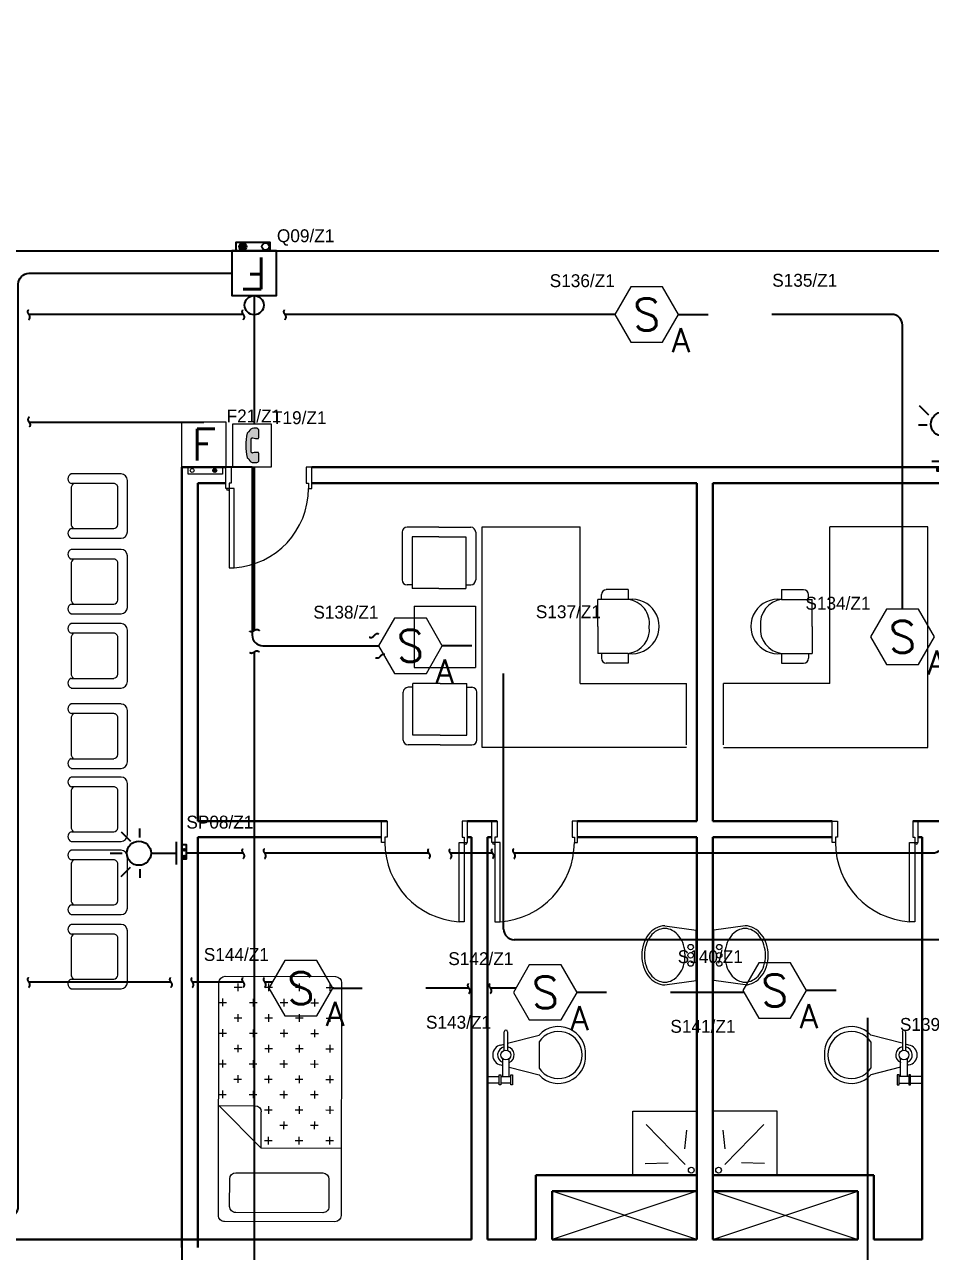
# Model space of a CAD drawing. Extents: x -59 to 582, y -1177 to 100.
# Drawn here: x 245.47 to 253.91, y -647.49 to -636.05 of the extents above; entities that cross this region are included whole.
import ezdxf
from ezdxf.enums import TextEntityAlignment as Align

# ---------------------------------------------------------------- set-up
doc = ezdxf.new("R2010")
doc.units = 0
doc.header["$LTSCALE"] = 0.15
doc.linetypes.add('HIDDEN', pattern=[0.375, 0.25, -0.125])
doc.layers.get('0').update_dxf_attribs({"color": 252})
for name, color, linetype in [('0 ARCH', 252, 'Continuous'), ('0 fire alarm', 252, 'Continuous'), ('0 sockets', 252, 'Continuous'), ('AUTOINCR', 7, 'Continuous'), ('bound', 252, 'Continuous'), ('FIRE_LOOP', 7, 'Continuous'), ('WIRING', 4, 'Continuous')]:
    doc.layers.add(name, color=color, linetype=linetype)
for name, color, linetype, lineweight in [('anal', 252, 'Continuous', 20), ('DOOR', 252, 'Continuous', 20), ('FIXT', 252, 'Continuous', 9), ('FUR', 252, 'Continuous', 9), ('sofa', 252, 'Continuous', 9), ('T-FIRE-B', 4, 'Continuous', 0), ('T-TEXT', 2, 'Continuous', 0), ('wall', 252, 'Continuous', 30), ('WC', 252, 'Continuous', 9)]:
    doc.layers.add(name, color=color, linetype=linetype, lineweight=lineweight)
doc.styles.add('ROMAND', font='ROMAND.SHX')
doc.styles.add('ROMANS', font='ROMANS.shx', dxfattribs={"width": 0.8})
doc.styles.add('TEXT-NFP', font='simplex.shx')
pattern_1 = [(0, (0, 0), (0, 6.985), [5.08, -1.905]), (90, (0, 0), (-6.985, 4e-16), [5.08, -1.905])]

# ---------------------------------------------------------------- blocks, each defined once
blk = doc.blocks.new('WQ')
h = blk.add_hatch(color=6)
h.dxf.hatch_style = 1
h.paths.add_polyline_path([(-126.091, 5), (-126.091, -169.521), (126.091, -169.521), (126.091, 5)])
h.paths.add_polyline_path([(121.091, 0), (121.091, -164.521), (-121.091, -164.521), (-121.091, 0)], flags=16)
at = {"layer": '0 sockets', "color": 3, "style": 'ROMAND'}
blk.add_attdef('ACCESS_CONTROL', (-48.663, 7.622), '', height=7.973, dxfattribs=at)
blk = doc.blocks.new('A$C48FC3568')
at = {"layer": 'FUR'}
h = blk.add_hatch(dxfattribs=at)
h.set_pattern_fill('CROSS', color=256, scale=0.5, style=0)
h.set_pattern_definition([(0, (-34.60875, 58.23435), (0.125, -0.125), [0.0625, -0.1875]), (270, (-34.5775, 58.2656), (-0.125, -0.125), [0.0625, -0.1875])])
h.paths.add_polyline_path([(1.055, 0.703), (1.055, 1), (0.05, 1, 0.414214), (0, 0.95), (0, 0.05, 0.414214), (0.05, 0), (1.402, 0), (1.402, 0.653), (1.105, 0.653, -0.414214)])
for p, q in [((0, 0.95), (0, 0.05)), ((1.95, 1), (0.05, 1)), ((1.402, 0.653), (1.055, 1)), ((1.055, 1), (1.055, 0.703)), ((1.877, 0.909), (1.652, 0.909)), ((2, 0.05), (2, 0.95)), ((1.602, 0.859), (1.602, 0.15)), ((1.927, 0.15), (1.927, 0.859)), ((1.402, 0.653), (1.105, 0.653)), ((1.402, 0), (1.402, 0.653)), ((1.652, 0.1), (1.877, 0.1)), ((0.05, 0), (1.95, 0))]:
    blk.add_line(p, q, dxfattribs=at)
for centre, start, end in [((0.05, 0.95), 90, 180), ((1.652, 0.859), 90, 180), ((1.877, 0.859), 360, 90), ((1.95, 0.95), 360, 90), ((1.105, 0.703), 180, 270), ((1.652, 0.15), 180, 270), ((1.877, 0.15), 270, 0), ((0.05, 0.05), 180, 270), ((1.95, 0.05), 270, 360)]:
    blk.add_arc(centre, 0.05, start, end, dxfattribs=at)
blk = doc.blocks.new('ARCH')
at = {"layer": 'anal'}
for p, q in [((70.125, 368.325), (68.775, 367.875)), ((70.125, 367.875), (68.775, 368.325)), ((70.125, 368.325), (68.775, 367.875)), ((70.125, 367.875), (68.775, 368.325)), ((70.275, 367.875), (71.625, 368.325)), ((70.275, 368.325), (71.625, 367.875)), ((70.275, 367.875), (71.625, 368.325)), ((70.275, 368.325), (71.625, 367.875))]:
    blk.add_line(p, q, dxfattribs=at)
at = {"layer": 'bound', "color": 2}
blk.add_lwpolyline([(91.902, 377.348), (94.426, 377.348), (94.426, 312.722), (-14.994, 312.722), (-14.994, 377.09), (94.639, 377.09)], dxfattribs=at)
at = {"layer": 'DOOR'}
for points in [[(65.765, 374.875), (65.735, 374.875), (65.735, 375.075), (65.785, 375.075), (65.785, 374.925), (65.765, 374.925)], [(66.505, 374.875), (66.535, 374.875), (66.535, 375.075), (66.485, 375.075), (66.485, 374.925), (66.505, 374.925)], [(65.765, 374.875), (65.765, 374.135), (65.813, 374.135), (65.813, 374.875)], [(67.217, 371.575), (67.187, 371.575), (67.187, 371.775), (67.237, 371.775), (67.237, 371.625), (67.217, 371.625)], [(67.957, 371.575), (67.987, 371.575), (67.987, 371.775), (67.937, 371.775), (67.937, 371.625), (67.957, 371.625)], [(68.243, 371.575), (68.213, 371.575), (68.213, 371.775), (68.263, 371.775), (68.263, 371.625), (68.243, 371.625)], [(68.983, 371.575), (69.013, 371.575), (69.013, 371.775), (68.963, 371.775), (68.963, 371.625), (68.983, 371.625)], [(71.417, 371.575), (71.387, 371.575), (71.387, 371.775), (71.437, 371.775), (71.437, 371.625), (71.417, 371.625)], [(72.157, 371.575), (72.187, 371.575), (72.187, 371.775), (72.137, 371.775), (72.137, 371.625), (72.157, 371.625)], [(67.957, 371.575), (67.957, 370.835), (67.908, 370.835), (67.908, 371.575)], [(68.243, 371.575), (68.243, 370.835), (68.292, 370.835), (68.292, 371.575)], [(72.157, 371.575), (72.157, 370.835), (72.108, 370.835), (72.108, 371.575)]]:
    blk.add_lwpolyline(points, close=True, dxfattribs=at)
for centre in [(65.755, 374.865), (67.967, 371.565), (68.233, 371.565), (72.167, 371.565)]:
    blk.add_circle(centre, 0.01, dxfattribs=at)
for centre, start, end in [((65.765, 374.875), 273.7231, 0), ((67.957, 371.575), 180, 266.2769), ((68.243, 371.575), 273.7231, 0), ((72.157, 371.575), 180, 266.2769)]:
    blk.add_arc(centre, 0.74, start, end, dxfattribs=at)
at = {"layer": 'FIXT'}
for p, q in [((69.826, 370.798), (70.117, 370.757)), ((70.117, 370.289), (70.117, 370.757)), ((70.574, 370.798), (70.283, 370.757)), ((70.283, 370.289), (70.283, 370.757)), ((69.826, 370.248), (70.117, 370.289)), ((70.574, 370.248), (70.283, 370.289))]:
    blk.add_line(p, q, dxfattribs=at)
for centre in [(70.067, 370.6), (70.333, 370.6), (70.067, 370.523), (70.067, 370.446), (70.333, 370.523), (70.333, 370.446)]:
    blk.add_circle(centre, 0.025, dxfattribs=at)
for centre, radius, start, end in [((69.896, 370.544), 0.282, 142.7902, 162.5408), ((69.896, 370.544), 0.257, 142.7902, 162.5408), ((69.853, 370.577), 0.228, 118.613, 142.7902), ((69.853, 370.577), 0.203, 118.613, 142.7902), ((69.826, 370.627), 0.171, 90, 118.613), ((69.826, 370.627), 0.146, 90, 118.613), ((69.826, 370.627), 0.146, 61.387, 90), ((69.798, 370.577), 0.203, 37.2098, 61.387), ((69.755, 370.544), 0.257, 17.4592, 37.2098), ((70.645, 370.544), 0.257, 142.7902, 162.5408), ((70.602, 370.577), 0.203, 118.613, 142.7902), ((70.574, 370.627), 0.146, 90, 118.613), ((70.574, 370.627), 0.171, 61.387, 90), ((70.574, 370.627), 0.146, 61.387, 90), ((70.547, 370.577), 0.203, 37.2098, 61.387), ((70.547, 370.577), 0.228, 37.2098, 61.387), ((70.504, 370.544), 0.257, 17.4592, 37.2098), ((70.504, 370.544), 0.282, 17.4592, 37.2098), ((69.964, 370.523), 0.353, 162.5408, 180), ((69.964, 370.523), 0.328, 162.5408, 180), ((69.687, 370.523), 0.328, 360, 17.4592), ((70.713, 370.523), 0.328, 162.5408, 180), ((70.436, 370.523), 0.328, 0, 17.4592), ((70.436, 370.523), 0.353, 360, 17.4592), ((69.964, 370.523), 0.353, 180, 197.4592), ((69.964, 370.523), 0.328, 180, 197.4592), ((69.687, 370.523), 0.328, 342.5408, 0), ((70.713, 370.523), 0.328, 180, 197.4592), ((70.436, 370.523), 0.328, 342.5408, 360), ((70.436, 370.523), 0.353, 342.5408, 0), ((69.896, 370.502), 0.282, 197.4592, 217.2098), ((69.896, 370.502), 0.257, 197.4592, 217.2098), ((69.755, 370.502), 0.257, 322.7902, 342.5408), ((70.645, 370.502), 0.257, 197.4592, 217.2098), ((70.504, 370.502), 0.257, 322.7902, 342.5408), ((70.504, 370.502), 0.282, 322.7902, 342.5408), ((69.853, 370.469), 0.228, 217.2098, 241.387), ((69.853, 370.469), 0.203, 217.2098, 241.387), ((69.826, 370.419), 0.171, 241.387, 270), ((69.826, 370.419), 0.146, 241.387, 270), ((69.826, 370.419), 0.146, 270, 298.613), ((69.798, 370.469), 0.203, 298.613, 322.7902), ((70.602, 370.469), 0.203, 217.2098, 241.387), ((70.574, 370.419), 0.146, 241.387, 270), ((70.574, 370.419), 0.146, 270, 298.613), ((70.574, 370.419), 0.171, 270, 298.613), ((70.547, 370.469), 0.203, 298.613, 322.7902), ((70.547, 370.469), 0.228, 298.613, 322.7902)]:
    blk.add_arc(centre, radius, start, end, dxfattribs=at)
at = {"layer": 'FUR'}
for p, q in [((64.758, 375.011), (64.293, 375.011)), ((64.818, 374.471), (64.818, 374.951)), ((64.293, 374.876), (64.293, 374.546)), ((64.69, 374.921), (64.295, 374.921)), ((64.728, 374.539), (64.728, 374.884)), ((64.295, 374.501), (64.69, 374.501)), ((67.378, 374.468), (67.378, 374.023)), ((67.721, 374.514), (67.424, 374.514)), ((67.721, 374.514), (68.018, 374.514)), ((68.064, 374.468), (68.064, 374.023)), ((68.123, 372.461), (68.123, 374.518)), ((68.123, 374.518), (69.037, 374.518)), ((69.037, 373.056), (69.037, 374.518)), ((71.363, 373.056), (71.363, 374.518)), ((72.277, 374.518), (71.363, 374.518)), ((72.277, 372.461), (72.277, 374.518)), ((64.293, 374.411), (64.758, 374.411)), ((67.47, 374.423), (67.47, 373.943)), ((67.721, 374.423), (67.47, 374.423)), ((67.721, 374.423), (67.973, 374.423)), ((67.973, 374.423), (67.973, 373.943)), ((64.758, 374.307), (64.293, 374.307)), ((64.818, 373.767), (64.818, 374.247)), ((64.293, 374.172), (64.293, 373.842)), ((64.69, 374.217), (64.295, 374.217)), ((64.728, 373.835), (64.728, 374.18)), ((67.47, 373.977), (67.424, 373.977)), ((67.721, 373.943), (67.47, 373.943)), ((67.721, 373.943), (67.973, 373.943)), ((67.973, 373.977), (68.018, 373.977)), ((69.486, 373.932), (69.281, 373.932)), ((69.486, 373.932), (69.486, 373.841)), ((70.914, 373.932), (70.914, 373.841)), ((70.914, 373.932), (71.119, 373.932)), ((64.295, 373.797), (64.69, 373.797)), ((69.486, 373.841), (69.201, 373.841)), ((69.201, 373.589), (69.201, 373.841)), ((69.236, 373.841), (69.236, 373.886)), ((70.914, 373.841), (71.199, 373.841)), ((71.164, 373.841), (71.164, 373.886)), ((71.199, 373.589), (71.199, 373.841)), ((64.293, 373.707), (64.758, 373.707)), ((67.49, 373.777), (67.49, 373.206)), ((67.49, 373.777), (68.062, 373.777)), ((68.062, 373.777), (68.062, 373.206)), ((64.758, 373.615), (64.293, 373.615)), ((64.818, 373.075), (64.818, 373.555)), ((69.201, 373.589), (69.201, 373.338)), ((71.199, 373.589), (71.199, 373.338)), ((64.293, 373.48), (64.293, 373.15)), ((64.69, 373.525), (64.295, 373.525)), ((64.728, 373.143), (64.728, 373.488)), ((69.486, 373.338), (69.201, 373.338)), ((69.236, 373.338), (69.236, 373.292)), ((69.486, 373.338), (69.486, 373.246)), ((70.914, 373.338), (71.199, 373.338)), ((70.914, 373.338), (70.914, 373.246)), ((71.164, 373.338), (71.164, 373.292)), ((67.49, 373.206), (68.062, 373.206)), ((69.486, 373.246), (69.281, 373.246)), ((70.914, 373.246), (71.119, 373.246)), ((64.295, 373.105), (64.69, 373.105)), ((64.293, 373.015), (64.758, 373.015)), ((67.479, 373.022), (67.434, 373.022)), ((67.731, 373.056), (67.479, 373.056)), ((67.479, 372.576), (67.479, 373.056)), ((67.731, 373.056), (67.982, 373.056)), ((67.982, 372.576), (67.982, 373.056)), ((67.982, 373.022), (68.028, 373.022)), ((69.037, 373.056), (70.027, 373.056)), ((70.027, 372.485), (70.027, 373.056)), ((71.363, 373.056), (70.373, 373.056)), ((70.373, 372.485), (70.373, 373.056)), ((64.758, 372.866), (64.293, 372.866)), ((67.388, 372.53), (67.388, 372.976)), ((68.074, 372.53), (68.074, 372.976)), ((64.69, 372.776), (64.295, 372.776)), ((64.818, 372.326), (64.818, 372.806)), ((64.293, 372.731), (64.293, 372.401)), ((64.728, 372.394), (64.728, 372.739)), ((67.731, 372.576), (67.479, 372.576)), ((67.731, 372.576), (67.982, 372.576)), ((67.731, 372.485), (67.434, 372.485)), ((67.731, 372.485), (68.028, 372.485)), ((70.027, 372.461), (68.123, 372.461)), ((70.373, 372.461), (72.277, 372.461)), ((64.295, 372.356), (64.69, 372.356)), ((64.293, 372.266), (64.758, 372.266)), ((64.758, 372.185), (64.293, 372.185)), ((64.69, 372.095), (64.295, 372.095)), ((64.818, 371.645), (64.818, 372.125)), ((64.293, 372.05), (64.293, 371.72)), ((64.728, 371.712), (64.728, 372.057)), ((64.295, 371.675), (64.69, 371.675)), ((64.293, 371.585), (64.758, 371.585)), ((64.758, 371.503), (64.293, 371.503)), ((64.69, 371.413), (64.295, 371.413)), ((64.818, 370.963), (64.818, 371.443)), ((64.293, 371.368), (64.293, 371.038)), ((64.728, 371.03), (64.728, 371.375)), ((64.295, 370.993), (64.69, 370.993)), ((64.293, 370.903), (64.758, 370.903)), ((64.758, 370.811), (64.293, 370.811)), ((64.69, 370.721), (64.295, 370.721)), ((64.818, 370.271), (64.818, 370.751)), ((64.293, 370.676), (64.293, 370.346)), ((64.728, 370.339), (64.728, 370.684)), ((64.295, 370.301), (64.69, 370.301)), ((64.293, 370.211), (64.758, 370.211))]:
    blk.add_line(p, q, dxfattribs=at)
for centre, radius, start, end in [((67.424, 374.468), 0.0457, 90, 180), ((68.018, 374.468), 0.0457, 0, 90), ((67.424, 374.023), 0.0457, 180, 270), ((68.018, 374.023), 0.0457, 270, 0), ((69.281, 373.886), 0.0457, 90, 180), ((71.119, 373.886), 0.0457, 360, 90), ((69.519, 373.589), 0.254, 262.4334, 97.5666), ((69.458, 373.617), 0.225, 352.8823, 82.8823), ((70.881, 373.589), 0.254, 82.4334, 277.5666), ((70.942, 373.617), 0.225, 97.1177, 187.1177), ((69.458, 373.561), 0.225, 277.1177, 7.1177), ((70.942, 373.561), 0.225, 172.8823, 262.8823), ((69.281, 373.292), 0.0457, 180, 270), ((71.119, 373.292), 0.0457, 270, 360), ((67.434, 372.976), 0.0457, 90, 180), ((68.028, 372.976), 0.0457, 360, 90), ((67.434, 372.53), 0.0457, 180, 270), ((68.028, 372.53), 0.0457, 270, 360)]:
    blk.add_arc(centre, radius, start, end, dxfattribs=at)
for centre, major_axis, start_param, end_param in [((64.31, 374.966), (-0.0339, 0.0339), 5.87299, 8.310278), ((64.758, 374.951), (-0.0424, 0.0424), 3.926991, 5.497787), ((64.353, 374.876), (-0.0424, 0.0424), 6.220521, 7.068583), ((64.69, 374.884), (-0.0265, -0.0265), 2.356194, 3.926991), ((64.31, 374.456), (-0.0339, -0.0339), 4.256093, 6.69338), ((64.353, 374.546), (-0.0424, -0.0424), -0.785398, 0.062664), ((64.69, 374.539), (-0.0265, -0.0265), 0.785398, 2.356194), ((64.758, 374.471), (-0.0424, -0.0424), 0.785398, 2.356194), ((64.31, 374.263), (-0.0339, 0.0339), 5.87299, 8.310278), ((64.758, 374.247), (-0.0424, 0.0424), 3.926991, 5.497787), ((64.353, 374.172), (-0.0424, 0.0424), 6.220521, 7.068583), ((64.69, 374.18), (-0.0265, -0.0265), 2.356194, 3.926991), ((64.31, 373.752), (-0.0339, -0.0339), 4.256093, 6.69338), ((64.353, 373.842), (-0.0424, -0.0424), -0.785398, 0.062664), ((64.69, 373.835), (-0.0265, -0.0265), 0.785398, 2.356194), ((64.758, 373.767), (-0.0424, -0.0424), 0.785398, 2.356194), ((64.31, 373.571), (-0.0339, 0.0339), 5.87299, 8.310278), ((64.758, 373.555), (-0.0424, 0.0424), 3.926991, 5.497787), ((64.353, 373.48), (-0.0424, 0.0424), 6.220521, 7.068583), ((64.69, 373.488), (-0.0265, -0.0265), 2.356194, 3.926991), ((64.31, 373.06), (-0.0339, -0.0339), 4.256093, 6.69338), ((64.353, 373.15), (-0.0424, -0.0424), -0.785398, 0.062664), ((64.69, 373.143), (-0.0265, -0.0265), 0.785398, 2.356194), ((64.758, 373.075), (-0.0424, -0.0424), 0.785398, 2.356194), ((64.31, 372.822), (-0.0339, 0.0339), 5.87299, 8.310278), ((64.758, 372.806), (-0.0424, 0.0424), 3.926991, 5.497787), ((64.353, 372.731), (-0.0424, 0.0424), 6.220521, 7.068583), ((64.69, 372.739), (-0.0265, -0.0265), 2.356194, 3.926991), ((64.31, 372.311), (-0.0339, -0.0339), 4.256093, 6.69338), ((64.353, 372.401), (-0.0424, -0.0424), -0.785398, 0.062664), ((64.69, 372.394), (-0.0265, -0.0265), 0.785398, 2.356194), ((64.758, 372.326), (-0.0424, -0.0424), 0.785398, 2.356194), ((64.31, 372.14), (-0.0339, 0.0339), 5.87299, 8.310278), ((64.758, 372.125), (-0.0424, 0.0424), 3.926991, 5.497787), ((64.353, 372.05), (-0.0424, 0.0424), 6.220521, 7.068583), ((64.69, 372.057), (-0.0265, -0.0265), 2.356194, 3.926991), ((64.353, 371.72), (-0.0424, -0.0424), -0.785398, 0.062664), ((64.31, 371.629), (-0.0339, -0.0339), 4.256093, 6.69338), ((64.69, 371.712), (-0.0265, -0.0265), 0.785398, 2.356194), ((64.758, 371.645), (-0.0424, -0.0424), 0.785398, 2.356194), ((64.31, 371.458), (-0.0339, 0.0339), 5.87299, 8.310278), ((64.758, 371.443), (-0.0424, 0.0424), 3.926991, 5.497787), ((64.353, 371.368), (-0.0424, 0.0424), 6.220521, 7.068583), ((64.69, 371.375), (-0.0265, -0.0265), 2.356194, 3.926991), ((64.353, 371.038), (-0.0424, -0.0424), -0.785398, 0.062664), ((64.31, 370.948), (-0.0339, -0.0339), 4.256093, 6.69338), ((64.69, 371.03), (-0.0265, -0.0265), 0.785398, 2.356194), ((64.758, 370.963), (-0.0424, -0.0424), 0.785398, 2.356194), ((64.31, 370.766), (-0.0339, 0.0339), 5.87299, 8.310278), ((64.758, 370.751), (-0.0424, 0.0424), 3.926991, 5.497787), ((64.353, 370.676), (-0.0424, 0.0424), 6.220521, 7.068583), ((64.69, 370.684), (-0.0265, -0.0265), 2.356194, 3.926991), ((64.31, 370.256), (-0.0339, -0.0339), 4.256093, 6.69338), ((64.353, 370.346), (-0.0424, -0.0424), -0.785398, 0.062664), ((64.69, 370.339), (-0.0265, -0.0265), 0.785398, 2.356194), ((64.758, 370.271), (-0.0424, -0.0424), 0.785398, 2.356194)]:
    blk.add_ellipse(centre, major_axis=major_axis, ratio=1, start_param=start_param, end_param=end_param, dxfattribs=at)
at = {"layer": 'sofa'}
for p, q in [((69.528, 369.069), (70.127, 369.069)), ((69.528, 368.469), (69.528, 369.069)), ((70.872, 369.069), (70.273, 369.069)), ((70.872, 368.469), (70.872, 369.069)), ((70.016, 368.574), (69.651, 368.946)), ((70.012, 368.72), (70.031, 368.892)), ((70.388, 368.72), (70.369, 368.892)), ((70.384, 368.574), (70.749, 368.946)), ((69.644, 368.582), (69.858, 368.589)), ((70.756, 368.582), (70.542, 368.589))]:
    blk.add_line(p, q, dxfattribs=at)
for centre in [(70.073, 368.52), (70.327, 368.52)]:
    blk.add_circle(centre, 0.0268, dxfattribs=at)
at = {"layer": 'wall'}
for p, q in [((65.325, 375.075), (65.735, 375.075)), ((65.325, 367.8), (65.325, 375.075)), ((66.535, 375.075), (70.275, 375.075)), ((73.915, 375.075), (70.125, 375.075)), ((65.475, 374.925), (65.735, 374.925)), ((65.475, 371.775), (65.475, 374.925)), ((66.535, 374.925), (70.125, 374.925)), ((70.125, 374.925), (70.125, 371.775)), ((70.125, 374.925), (70.125, 371.775)), ((70.275, 374.925), (70.275, 371.775)), ((70.275, 374.925), (70.275, 371.775)), ((73.865, 374.925), (70.275, 374.925)), ((67.237, 371.775), (65.475, 371.775)), ((68.263, 371.775), (67.987, 371.775)), ((70.125, 371.775), (69.013, 371.775)), ((70.275, 371.775), (71.387, 371.775)), ((72.137, 371.775), (72.413, 371.775)), ((67.187, 371.625), (65.475, 371.625)), ((65.475, 367.8), (65.475, 371.625)), ((68.025, 371.625), (67.987, 371.625)), ((68.025, 371.625), (68.025, 367.875)), ((68.213, 371.625), (68.175, 371.625)), ((68.175, 371.625), (68.175, 367.875)), ((70.125, 371.625), (69.013, 371.625)), ((69.583, 371.625), (69.563, 371.625)), ((70.125, 371.625), (70.125, 368.475)), ((70.125, 371.625), (70.125, 367.875)), ((70.275, 371.625), (70.275, 368.475)), ((70.275, 371.625), (71.387, 371.625)), ((70.275, 371.625), (70.275, 367.875)), ((70.817, 371.625), (70.837, 371.625)), ((72.187, 371.625), (72.225, 371.625)), ((72.225, 371.625), (72.225, 367.875)), ((70.125, 368.475), (68.625, 368.475)), ((68.625, 368.475), (68.625, 367.875)), ((70.275, 368.475), (71.775, 368.475)), ((71.775, 368.475), (71.775, 367.875)), ((70.125, 368.325), (68.775, 368.325)), ((68.775, 368.325), (68.775, 367.875)), ((70.125, 368.325), (70.125, 367.875)), ((70.275, 368.325), (71.625, 368.325)), ((71.625, 368.325), (71.625, 367.875)), ((55.725, 367.875), (65.4, 367.875)), ((65.25, 367.875), (68.025, 367.875)), ((68.175, 367.875), (68.625, 367.875)), ((68.775, 367.875), (70.125, 367.875)), ((70.275, 367.875), (71.625, 367.875)), ((71.775, 367.875), (72.225, 367.875))]:
    blk.add_line(p, q, dxfattribs=at)
at = {"layer": 'WC'}
for p, q in [((68.329, 369.637), (68.329, 369.81)), ((68.36, 369.81), (68.36, 369.637)), ((68.361, 369.703), (68.654, 369.779)), ((72.039, 369.703), (71.746, 369.779)), ((72.04, 369.81), (72.04, 369.637)), ((72.071, 369.637), (72.071, 369.81)), ((68.299, 369.686), (68.33, 369.695)), ((68.654, 369.717), (68.654, 369.47)), ((71.746, 369.717), (71.746, 369.47)), ((72.101, 369.686), (72.07, 369.695)), ((68.314, 369.56), (68.314, 369.393)), ((68.376, 369.393), (68.376, 369.559)), ((72.024, 369.393), (72.024, 369.559)), ((72.086, 369.56), (72.086, 369.393)), ((68.299, 369.501), (68.314, 369.497)), ((68.376, 369.481), (68.654, 369.409)), ((72.024, 369.481), (71.746, 369.409)), ((72.101, 369.501), (72.086, 369.497)), ((68.175, 369.393), (68.283, 369.393)), ((68.283, 369.331), (68.175, 369.331)), ((68.283, 369.409), (68.299, 369.409)), ((68.283, 369.316), (68.283, 369.409)), ((68.299, 369.409), (68.299, 369.316)), ((68.299, 369.393), (68.391, 369.393)), ((68.391, 369.331), (68.299, 369.331)), ((68.391, 369.316), (68.391, 369.409)), ((68.391, 369.409), (68.407, 369.409)), ((68.407, 369.409), (68.407, 369.316)), ((72.009, 369.409), (71.993, 369.409)), ((71.993, 369.409), (71.993, 369.316)), ((72.009, 369.316), (72.009, 369.409)), ((72.101, 369.393), (72.009, 369.393)), ((72.009, 369.331), (72.101, 369.331)), ((72.101, 369.409), (72.101, 369.316)), ((72.117, 369.409), (72.101, 369.409)), ((72.117, 369.316), (72.117, 369.409)), ((72.225, 369.393), (72.117, 369.393)), ((72.117, 369.331), (72.225, 369.331)), ((68.299, 369.316), (68.283, 369.316)), ((68.407, 369.316), (68.391, 369.316)), ((71.993, 369.316), (72.009, 369.316)), ((72.101, 369.316), (72.117, 369.316))]:
    blk.add_line(p, q, dxfattribs=at)
for centre in [(68.345, 369.594), (72.055, 369.594)]:
    blk.add_circle(centre, 0.0463, dxfattribs=at)
for centre, radius, start, end in [((68.345, 369.81), 0.0154, 360, 180), ((68.837, 369.609), 0.25, 356.62, 136.9828), ((68.835, 369.593), 0.22, 0.3, 145.4946), ((71.563, 369.609), 0.25, 43.0172, 183.38), ((71.565, 369.593), 0.22, 34.5054, 179.7), ((72.055, 369.81), 0.0154, 0, 180), ((68.316, 369.594), 0.0942, 100.3889, 259.6111), ((68.345, 369.594), 0.0772, 101.423, 247.1495), ((68.345, 369.594), 0.0772, 293.4137, 78.1237), ((72.055, 369.594), 0.0772, 101.8763, 246.5863), ((72.055, 369.594), 0.0772, 292.8505, 78.577), ((72.084, 369.594), 0.0942, 280.3889, 79.6111), ((68.837, 369.579), 0.25, 223.0172, 3.38), ((68.835, 369.595), 0.22, 214.5054, 359.7), ((71.563, 369.579), 0.25, 176.62, 316.9828), ((71.565, 369.595), 0.22, 180.3, 325.4946)]:
    blk.add_arc(centre, radius, start, end, dxfattribs=at)
at = {"layer": 'FUR', "extrusion": (0, 0, -1), "xscale": 1.142857142856969, "yscale": 1.142857142856969, "zscale": -1.142857142857, "rotation": 270.1259017659578}
blk.add_blockref('A$C48FC3568', (-66.814, 370.325), dxfattribs=at)
blk = doc.blocks.new('dressable smoke detectore above false ceiling')
blk.add_lwpolyline([(200, 0), (100, 173.2), (-100, 173.2), (-200, 0), (-100, -173.2), (100, -173.2)], close=True)
at = {"layer": 'T-TEXT', "style": 'ROMANS'}
blk.add_attdef('S', text='', height=200, dxfattribs=at).set_placement((0, 0, 0), align=Align.MIDDLE)
blk.add_attdef('A', text='', height=150, dxfattribs=at).set_placement((214.9, -161.3), align=Align.MIDDLE_CENTER)
blk = doc.blocks.new('*U245')
h = blk.add_hatch()
h.set_pattern_fill('ANGLE', color=3)
h.set_pattern_definition(pattern_1)
h.paths.add_polyline_path([(56, -301.8, 1), (80.6, -301.8, 1)])
blk.add_lwpolyline([(-140, -280), (140, -280), (140, 0), (-140, 0)], close=True)
at = {"color": 3}
blk.add_lwpolyline([(-99, -280), (116, -280), (116, -326), (-99, -326)], close=True, dxfattribs=at)
for centre in [(-73.3, -301.8), (68.3, -301.8)]:
    blk.add_circle(centre, 12.3, dxfattribs=at)
at = {"layer": 'T-TEXT', "style": 'TEXT-NFP'}
blk.add_attdef('F', text='', height=200, dxfattribs=at).set_placement((0, -140, 0), align=Align.MIDDLE)
blk = doc.blocks.new('*U246')
h = blk.add_hatch(color=256)
h.dxf.hatch_style = 1
edge = h.paths.add_edge_path()
edge.add_arc((32.6, 256.8), 14.1, 13.60208, 92.31607)
edge.add_line((32, 270.8), (11.2, 270.8))
edge.add_arc((13.1, 230.7), 40.2, 92.74415, 154.22151)
edge.add_arc((-27.5, 250.3), 4.89, 309.27222, 334.22151, ccw=False)
edge.add_arc((-63.6, 280.9), 52.1, 306.60964, 318.72508, ccw=False)
edge.add_arc((-30.4, 234.6), 4.89, 115.36052, 167.81343)
edge.add_arc((351.8, 152.1), 395.9, 167.80758, 180.29746)
edge.add_arc((347.9, 148), 392, 179.70122, 192.26686)
edge.add_arc((-30.4, 65.8), 4.89, 193.25659, 244.64909)
edge.add_arc((-66.6, 18.3), 54.9, 39.82507, 51.6228, ccw=False)
edge.add_arc((-27.5, 49.7), 4.89, 25.77849, 50.72778, ccw=False)
edge.add_arc((13.1, 69.3), 40.2, 205.77849, 267.25585)
edge.add_line((11.2, 29.2), (32, 29.2))
edge.add_arc((32.6, 43.2), 14.1, 267.68393, 346.39792)
edge.add_arc((-161.2, 66.9), 209.3, 352.60448, 365.90084)
edge.add_arc((12.6, 87.2), 34.4, 1.94009, 17.77394)
edge.add_arc((40.7, 96.2), 4.89, 18.49088, 87.07157)
edge.add_arc((29.9, 27.6), 74.3, 81.42344, 109.99039)
edge.add_arc((2.4, 101.8), 4.89, 250.35129, 295.24228, ccw=False)
edge.add_arc((1.2, 105.9), 8.65, 174.51397, 266.95864, ccw=False)
edge.add_arc((-1021.9, 147.1), 1015.3, 357.71608, 360.1614)
edge.add_arc((-1021.9, 152.9), 1015.3, 359.8386, 362.28392)
edge.add_arc((2.6, 194.4), 10.1, 100.6325, 185.99521, ccw=False)
edge.add_arc((2.4, 199.7), 4.89, 64.75772, 109.64871, ccw=False)
edge.add_arc((32.8, 273.5), 75, 247.79098, 276.68178)
edge.add_arc((40.7, 203.8), 4.89, 279.97605, 341.50912)
edge.add_arc((12.6, 212.8), 34.4, 342.22606, 358.05991)
edge.add_arc((-161.2, 233.1), 209.3, 354.09916, 367.39552)
for p, q in [((136.9, 300), (-136.9, 300)), ((-136.9, 300), (-136.9, 0)), ((136.9, 0), (136.9, 300)), ((-136.9, 0), (136.9, 0))]:
    blk.add_line(p, q)
blk.add_lwpolyline([(46.3, 260.1, 0.357628), (32, 270.8), (11.2, 270.8, 0.27487), (-23.1, 248.2, -0.109294), (-24.4, 246.5, -0.052913), (-32.5, 239.1, 0.232951), (-35.2, 235.7, 0.054551), (-44.1, 150, 0.054883), (-35.2, 64.7, 0.228078), (-32.5, 61.4, -0.051523), (-24.4, 53.5, -0.109294), (-23.1, 51.8, 0.27487), (11.2, 29.2), (32, 29.2, 0.357628), (46.3, 39.9, 0.058081), (46.9, 88.4, 0.069198), (45.3, 97.7, 0.308503), (40.9, 101, 0.125296), (4.5, 97.4, -0.198418), (0.7, 97.2, -0.426767), (-7.4, 106.7, 0.01067), (-6.6, 150, 0.01067), (-7.4, 193.3, -0.390702), (0.7, 204.3, -0.198418), (4.5, 204.1, 0.126732), (41.5, 199, 0.275132), (45.3, 202.3, 0.069198), (46.9, 211.6, 0.058081)], format="xyb", close=True)
blk = doc.blocks.new('*U219')
at = {"linetype": 'ByBlock'}
h = blk.add_hatch(dxfattribs=at)
h.set_pattern_fill('ANGLE', color=2)
h.set_pattern_definition([(0, (2e-14, -140), (0, 6.985), [5.08, -1.905]), (90, (2e-14, -140), (-6.985, 4e-16), [5.08, -1.905])])
h.paths.add_polyline_path([(48.8, -167.5, 1), (93.8, -167.5, 1)])
at = {"color": 2}
blk.add_lwpolyline([(-140, -140), (140, -140), (140, 140), (-140, 140)], close=True, dxfattribs=at)
at = {"color": 6, "linetype": 'ByBlock'}
blk.add_lwpolyline([(-98.4, -140), (113.2, -140), (113.2, -195.1), (-98.4, -195.1)], close=True, dxfattribs=at)
at = {"color": 2}
blk.add_circle((0, 200), 60, dxfattribs=at)
at = {"color": 6, "linetype": 'ByBlock'}
for centre in [(-71.3, -167.5), (71.3, -167.5)]:
    blk.add_circle(centre, 22.5, dxfattribs=at)
at = {"layer": 'T-TEXT', "color": 2, "style": 'TEXT-NFP'}
blk.add_attdef('F', text='', height=200, dxfattribs=at).set_placement((0, 0, 0), align=Align.MIDDLE)
blk = doc.blocks.new('*U210')
at = {"linetype": 'ByBlock'}
h = blk.add_hatch(dxfattribs=at)
h.set_pattern_fill('ANGLE', color=2)
h.set_pattern_definition(pattern_1)
h.paths.add_polyline_path([(27, -14, 1), (15, -14, 1)])
at = {"color": 1}
for p, q in [((-0.8, 373.8), (-0.8, 450)), ((-89.7, 324.6), (-147.6, 382.6)), ((134.9, 380.2), (74.6, 321.5)), ((-99, 262.2), (-154.6, 262.2)), ((99, 262.2), (154.6, 262.2)), ((0, 192.9), (0, 34.9)), ((70.7, 34.9), (-70.7, 34.9)), ((70.7, 0), (-70.7, 0))]:
    blk.add_line(p, q, dxfattribs=at)
at = {"color": 6, "linetype": 'ByBlock'}
blk.add_lwpolyline([(-37.4, 0), (54.5, 0), (54.5, -26), (-37.4, -26)], close=True, dxfattribs=at)
at = {"color": 1}
blk.add_circle((0, 268.8), 75.9, dxfattribs=at)
at = {"color": 6, "linetype": 'ByBlock'}
for centre in [(-21, -14), (21, -14)]:
    blk.add_circle(centre, 6, dxfattribs=at)
blk = doc.blocks.new('*U211')
at = {"linetype": 'ByBlock'}
h = blk.add_hatch(dxfattribs=at)
h.set_pattern_fill('ANGLE', color=2)
h.set_pattern_definition(pattern_1)
h.paths.add_polyline_path([(27, -14, 1), (15, -14, 1)])
at = {"color": 1}
for p, q in [((-0.8, 373.8), (-0.8, 450)), ((-89.7, 324.6), (-147.6, 382.6)), ((134.9, 380.2), (74.6, 321.5)), ((-99, 262.2), (-154.6, 262.2)), ((99, 262.2), (154.6, 262.2)), ((0, 192.9), (0, 34.9)), ((70.7, 34.9), (-70.7, 34.9)), ((70.7, 0), (-70.7, 0))]:
    blk.add_line(p, q, dxfattribs=at)
at = {"color": 6, "linetype": 'ByBlock'}
blk.add_lwpolyline([(-37.4, 0), (54.5, 0), (54.5, -26), (-37.4, -26)], close=True, dxfattribs=at)
at = {"color": 1}
blk.add_circle((0, 268.8), 75.9, dxfattribs=at)
at = {"color": 6, "linetype": 'ByBlock'}
for centre in [(-21, -14), (21, -14)]:
    blk.add_circle(centre, 6, dxfattribs=at)
blk = doc.blocks.new('endtick', base_point=(-3267.27, -69559.4))
at = {"layer": 'WIRING', "color": 2, "linetype": 'HIDDEN'}
blk.add_spline([(-3267.27, -69509.4), (-3276.985, -69534.4), (-3267.27, -69559.4), (-3256.425, -69584.4), (-3267.27, -69609.4)], degree=3, dxfattribs=at)

msp = doc.modelspace()

# ---------------------------------------------------------------- linework, layer by layer
at = {"layer": '0 sockets', "color": 4}
for points in [[(238.608, -647.171), (245.31, -647.171, 0.414214), (245.41, -647.071), (245.41, -638.473, -0.414214), (245.51, -638.373), (247.401, -638.373)], [(254.029, -641.862), (254.029, -643.679, -0.414214), (253.929, -643.779), (250.033, -643.779)], [(247.609, -641.905), (247.609, -657.604, 0.414214), (247.709, -657.704), (251.764, -657.704)], [(246.935, -643.779), (246.935, -649.356, -0.414214), (246.835, -649.456), (238.613, -649.456)]]:
    msp.add_lwpolyline(points, format="xyb", dxfattribs=at)
for points in [[(247.609, -638.581), (247.609, -639.779)], [(247.609, -640.177), (247.609, -641.705)], [(246.935, -643.779), (246.935, -643.779)], [(247.509, -643.779), (246.974, -643.779)], [(249.24, -643.779), (247.709, -643.779)], [(249.833, -643.779), (249.44, -643.779)]]:
    msp.add_lwpolyline(points, dxfattribs=at)
at = {"layer": 'FIRE_LOOP', "color": 3}
for p, q in [((246.847, -638.756), (245.51, -638.756)), ((247.509, -638.756), (246.573, -638.756)), ((250.97, -638.756), (247.897, -638.756)), ((251.565, -638.756), (251.839, -638.756)), ((253.551, -638.756), (252.433, -638.756)), ((253.651, -641.505), (253.651, -638.856)), ((245.51, -639.762), (245.743, -639.762)), ((245.51, -639.762), (247.14, -639.762)), ((247.348, -640.177), (247.59, -640.177)), ((247.59, -640.177), (247.59, -641.745)), ((247.69, -641.845), (248.767, -641.845)), ((249.636, -641.845), (249.362, -641.845)), ((249.933, -644.486), (249.933, -642.103)), ((254.799, -644.586), (250.033, -644.586)), ((246.835, -644.98), (245.51, -644.98)), ((247.509, -644.98), (247.035, -644.98)), ((247.78, -644.98), (247.709, -644.98)), ((248.341, -645.037), (248.615, -645.037)), ((249.612, -645.037), (249.21, -645.037)), ((250.047, -645.037), (249.812, -645.037)), ((253.032, -645.058), (252.758, -645.058)), ((250.893, -645.076), (250.62, -645.076)), ((252.173, -645.076), (251.488, -645.076)), ((253.329, -649.756), (253.329, -645.315))]:
    msp.add_line(p, q, dxfattribs=at)
for centre, start, end in [((253.551, -638.856), 0, 90), ((247.69, -641.745), 180, 270), ((250.033, -644.486), 180, 270)]:
    msp.add_arc(centre, 0.1, start, end, dxfattribs=at)

# ---------------------------------------------------------------- block references
at = {"layer": '0 ARCH', "color": 3}
msp.add_blockref('ARCH', (181.61, -1015.254), dxfattribs=at)
at = {"layer": '0 fire alarm', "color": 3, "xscale": 0.001488, "yscale": 0.001488, "zscale": 0.001488, "rotation": 180}
msp.add_blockref('*U219', (247.609, -638.373), dxfattribs=at).add_auto_attribs({'F': 'F'})
at = {"layer": '0 fire alarm', "color": 3}
for name, p, xscale, yscale, zscale, rotation in [('endtick', (245.51, -638.756), 0.001, 0.001, 0.001, 180), ('endtick', (247.509, -638.756), 0.001, 0.001, 0.001, 180), ('endtick', (247.897, -638.756), 0.001, 0.001, 0.001, 180), ('endtick', (247.609, -641.705), 0.001, 0.001, 0.001, 270), ('endtick', (248.728, -641.75), 0.0009999999999999163, 0.0009999999999999163, 0.0009999999999999163, 106.9772579085145), ('endtick', (247.609, -641.905), 0.001, 0.001, 0.001, 270), ('endtick', (248.787, -641.941), 0.0009999999999999159, 0.0009999999999999159, 0.0009999999999999159, 106.9391617122442), ('*U210', (246.935, -643.779), 0.001488, 0.001488, 0.001488, 90), ('endtick', (247.509, -643.779), 0.001, 0.001, 0.001, 180), ('endtick', (247.709, -643.779), 0.001, 0.001, 0.001, 180), ('endtick', (249.24, -643.779), 0.001, 0.001, 0.001, 180), ('endtick', (249.44, -643.779), 0.001, 0.001, 0.001, 180), ('endtick', (249.833, -643.779), 0.001, 0.001, 0.001, 180), ('endtick', (250.033, -643.779), 0.001, 0.001, 0.001, 179.9999999999992), ('endtick', (245.51, -644.98), 0.001, 0.001, 0.001, 180), ('endtick', (246.835, -644.98), 0.001, 0.001, 0.001, 180), ('endtick', (247.035, -644.98), 0.001, 0.001, 0.001, 180), ('endtick', (247.509, -644.98), 0.001, 0.001, 0.001, 180), ('endtick', (247.709, -644.98), 0.001, 0.001, 0.001, 180), ('endtick', (249.612, -645.037), 0.001, 0.001, 0.001, 180), ('endtick', (249.812, -645.037), 0.001, 0.001, 0.001, 180)]:
    msp.add_blockref(name, p, dxfattribs=dict(at, xscale=xscale, yscale=yscale, zscale=zscale, rotation=rotation))
for name, p, xscale, yscale, zscale in [('*U211', (254.029, -640.179), 0.001488, 0.001488, 0.001488), ('endtick', (245.51, -639.762), 0.001, 0.001, 0.001)]:
    msp.add_blockref(name, p, dxfattribs=dict(at, xscale=xscale, yscale=yscale, zscale=zscale))
at = {"layer": '0 sockets', "color": 3}
msp.add_blockref('WQ', (244.611, -582.756), dxfattribs=at)
at = {"layer": 'T-FIRE-B', "color": 2, "xscale": 0.001487761816891826, "yscale": 0.001487761816891826, "zscale": 0.001487761816891826}
for p in [(251.267, -638.756), (253.651, -641.762), (249.065, -641.845), (248.044, -645.037), (250.322, -645.076), (252.46, -645.058)]:
    msp.add_blockref('dressable smoke detectore above false ceiling', p, dxfattribs=at).add_auto_attribs({'S': 'S', 'A': 'A'})
at = {"layer": 'T-FIRE-B', "xscale": 0.001487761816891826, "yscale": 0.001487761816891826, "zscale": 0.001487761816891826}
msp.add_blockref('*U245', (247.14, -639.762), dxfattribs=at).add_auto_attribs({'F': 'F'})
at = {"layer": 'T-FIRE-B', "color": 3, "xscale": 0.001326103487042799, "yscale": 0.001326103487042799, "zscale": 0.001326103487042799}
msp.add_blockref('*U246', (247.59, -640.177), dxfattribs=at)

# ---------------------------------------------------------------- texts
at = {"layer": 'AUTOINCR', "color": 1}
for s, p in [('Q09/Z1', (247.821, -638.119)), ('F21/Z1', (247.352, -639.799)), ('SP08/Z1', (246.977, -643.585))]:
    msp.add_text(s, height=0.12, dxfattribs=at).set_placement(p, align=Align.BOTTOM_LEFT)
at = {"layer": 'AUTOINCR', "color": 2}
for s, p in [('S136/Z1', (250.97, -638.538)), ('S134/Z1', (253.353, -641.545)), ('S138/Z1', (248.767, -641.628)), ('S144/Z1', (247.746, -644.819)), ('S142/Z1', (250.025, -644.858)), ('S140/Z1', (252.163, -644.84))]:
    msp.add_text(s, height=0.12, dxfattribs=at).set_placement(p, align=Align.BOTTOM_RIGHT)
for s, p in [('S135/Z1', (252.437, -638.534)), ('S137/Z1', (250.234, -641.624))]:
    msp.add_text(s, height=0.12, dxfattribs=at).set_placement(p, align=Align.BOTTOM_LEFT)
at = {"layer": 'AUTOINCR', "color": 3}
msp.add_text('T19/Z1', height=0.12, dxfattribs=at).set_placement((247.775, -639.815), align=Align.BOTTOM_LEFT)
at = {"layer": 'AUTOINCR', "color": 2}
for s, p in [('S143/Z1', (249.21, -645.295)), ('S141/Z1', (251.488, -645.333)), ('S139/Z1', (253.627, -645.315))]:
    msp.add_text(s, height=0.12, dxfattribs=at).set_placement(p, align=Align.TOP_LEFT)

doc.saveas('drawing.dxf')
